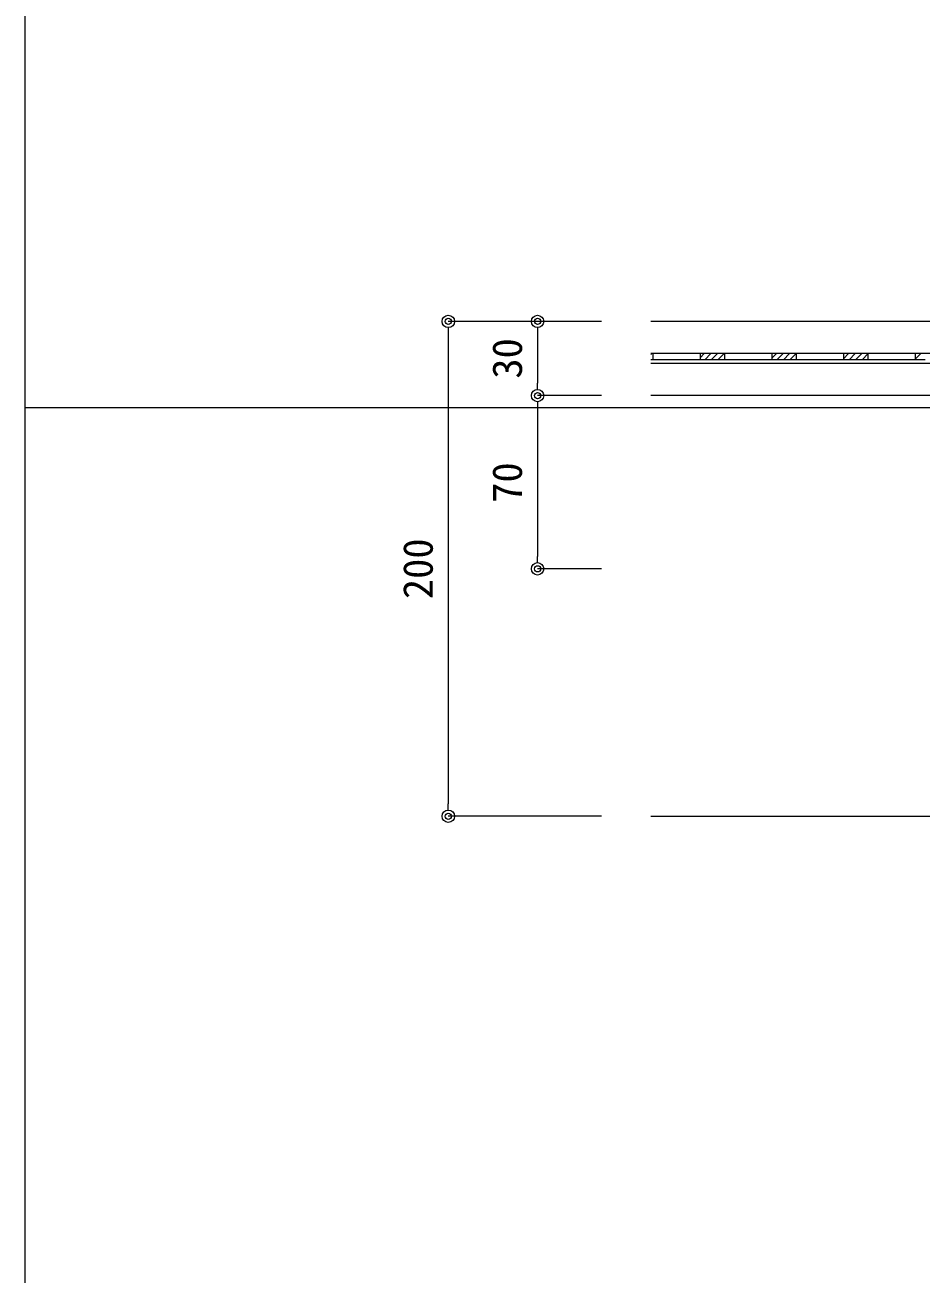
# Model space of a CAD drawing. Units: millimetres on the paper. Extents: x -401 to 401, y -279 to 279.
# Drawn here: x -400.7 to -328.2, y -56.8 to 44.3 of the extents above; entities that cross this region are included whole.
import ezdxf
from ezdxf.enums import TextEntityAlignment as Align

# ---------------------------------------------------------------- set-up
doc = ezdxf.new("R2010")
doc.units = ezdxf.units.MM
for name, color, linetype, lineweight in [('0-0_A-C01-補助線(非印刷)', 4, 'Continuous', 9), ('0-5_0-A11-寸法_詳細', 5, 'Continuous', 9), ('0-6_0', 7, 'Continuous', 9), ('0-A_A-E01-仕上太線', 4, 'Continuous', 9), ('0-B_A-D09-金物_鋼材', 1, 'Continuous', 9), ('0-D_A-C02-ハッチング', 134, 'Continuous', 9), ('1-4_0-A01-枠A', 4, 'Continuous', 9)]:
    doc.layers.add(name, color=color, linetype=linetype, lineweight=lineweight)
doc.styles.add('ＭＳ ゴシック', font='')
doc.styles.get('ＭＳ ゴシック').set_extended_font_data('MS Gothic')

# ---------------------------------------------------------------- blocks, each defined once
blk = doc.blocks.new('_Dot')
at = {"layer": '0-6_0'}
blk.add_line((-0.5, 0), (-1, 0), dxfattribs=at)
for radius in [0.5, 0.25]:
    blk.add_circle((0, 0), radius, dxfattribs=at)

msp = doc.modelspace()

# ---------------------------------------------------------------- linework, layer by layer
at = {"layer": '0-0_A-C01-補助線(非印刷)'}
for q in [(400.667, 13.333), (-395.667, 13.333)]:
    msp.add_line((-400.667, 13.333), q, dxfattribs=at)
at = {"layer": '0-5_0-A11-寸法_詳細'}
for p, q in [((-354.071, 20.297), (-366.447, 20.297)), ((-354.071, 20.297), (-359.233, 20.297)), ((-366.447, 19.297), (-366.447, -18.703)), ((-359.233, 19.297), (-359.233, 15.297)), ((-354.071, 14.297), (-359.233, 14.297)), ((-354.071, 14.297), (-359.233, 14.297)), ((-359.233, 13.297), (-359.233, 1.297)), ((-354.071, 0.297), (-359.233, 0.297)), ((-354.071, -19.703), (-366.447, -19.703))]:
    msp.add_line(p, q, dxfattribs=at)
at = {"layer": '0-A_A-E01-仕上太線'}
for p, q in [((-39.929, 20.297), (-350.071, 20.297)), ((-39.929, 17.697), (-350.071, 17.697)), ((-39.929, 16.897), (-350.071, 16.897)), ((-39.929, 14.297), (-350.071, 14.297)), ((-350.071, -19.703), (-39.929, -19.703))]:
    msp.add_line(p, q, dxfattribs=at)
at = {"layer": '0-B_A-D09-金物_鋼材'}
for p, q in [((-302, 17.697), (-350.071, 17.697)), ((-327.9, 17.197), (-350.071, 17.197)), ((-349.9, 17.197), (-349.9, 17.697)), ((-346.1, 17.697), (-346.1, 17.197)), ((-344.1, 17.197), (-344.1, 17.697)), ((-340.3, 17.697), (-340.3, 17.197)), ((-338.3, 17.197), (-338.3, 17.697)), ((-334.5, 17.697), (-334.5, 17.197)), ((-332.5, 17.197), (-332.5, 17.697)), ((-328.7, 17.697), (-328.7, 17.197))]:
    msp.add_line(p, q, dxfattribs=at)
at = {"layer": '0-D_A-C02-ハッチング'}
for p, q in [((-350.071, 17.622), (-349.996, 17.697)), ((-349.966, 17.197), (-349.9, 17.263)), ((-346.1, 17.351), (-345.753, 17.697)), ((-345.723, 17.197), (-345.223, 17.697)), ((-345.193, 17.197), (-344.693, 17.697)), ((-344.662, 17.197), (-344.162, 17.697)), ((-344.132, 17.197), (-344.1, 17.229)), ((-340.3, 17.317), (-339.92, 17.697)), ((-339.889, 17.197), (-339.389, 17.697)), ((-339.359, 17.197), (-338.859, 17.697)), ((-338.829, 17.197), (-338.329, 17.697)), ((-334.5, 17.283), (-334.086, 17.697)), ((-334.056, 17.197), (-333.556, 17.697)), ((-333.525, 17.197), (-333.025, 17.697)), ((-332.995, 17.197), (-332.5, 17.692)), ((-328.7, 17.25), (-328.253, 17.697))]:
    msp.add_line(p, q, dxfattribs=at)
at = {"layer": '1-4_0-A01-枠A'}
msp.add_line((-400.667, 278.667), (-400.667, -278.667), dxfattribs=at)

# ---------------------------------------------------------------- block references
at = {"layer": '0-5_0-A11-寸法_詳細'}
for p, rotation in [((-366.447, 20.297), 90), ((-359.233, 20.297), 90), ((-359.233, 14.297), 270), ((-359.233, 14.297), 90), ((-359.233, 0.297), 270), ((-366.447, -19.703), 270)]:
    msp.add_blockref('_Dot', p, dxfattribs=dict(at, rotation=rotation))

# ---------------------------------------------------------------- texts
at = {"layer": '0-5_0-A11-寸法_詳細', "style": 'ＭＳ ゴシック'}
for s, p in [('30', (-359.77, 15.666)), ('70', (-359.77, 5.634)), ('200', (-366.984, -2.153))]:
    msp.add_text(s, height=2.405, rotation=90, dxfattribs=at).set_placement(p, align=Align.BOTTOM_LEFT)

doc.saveas('drawing.dxf')
